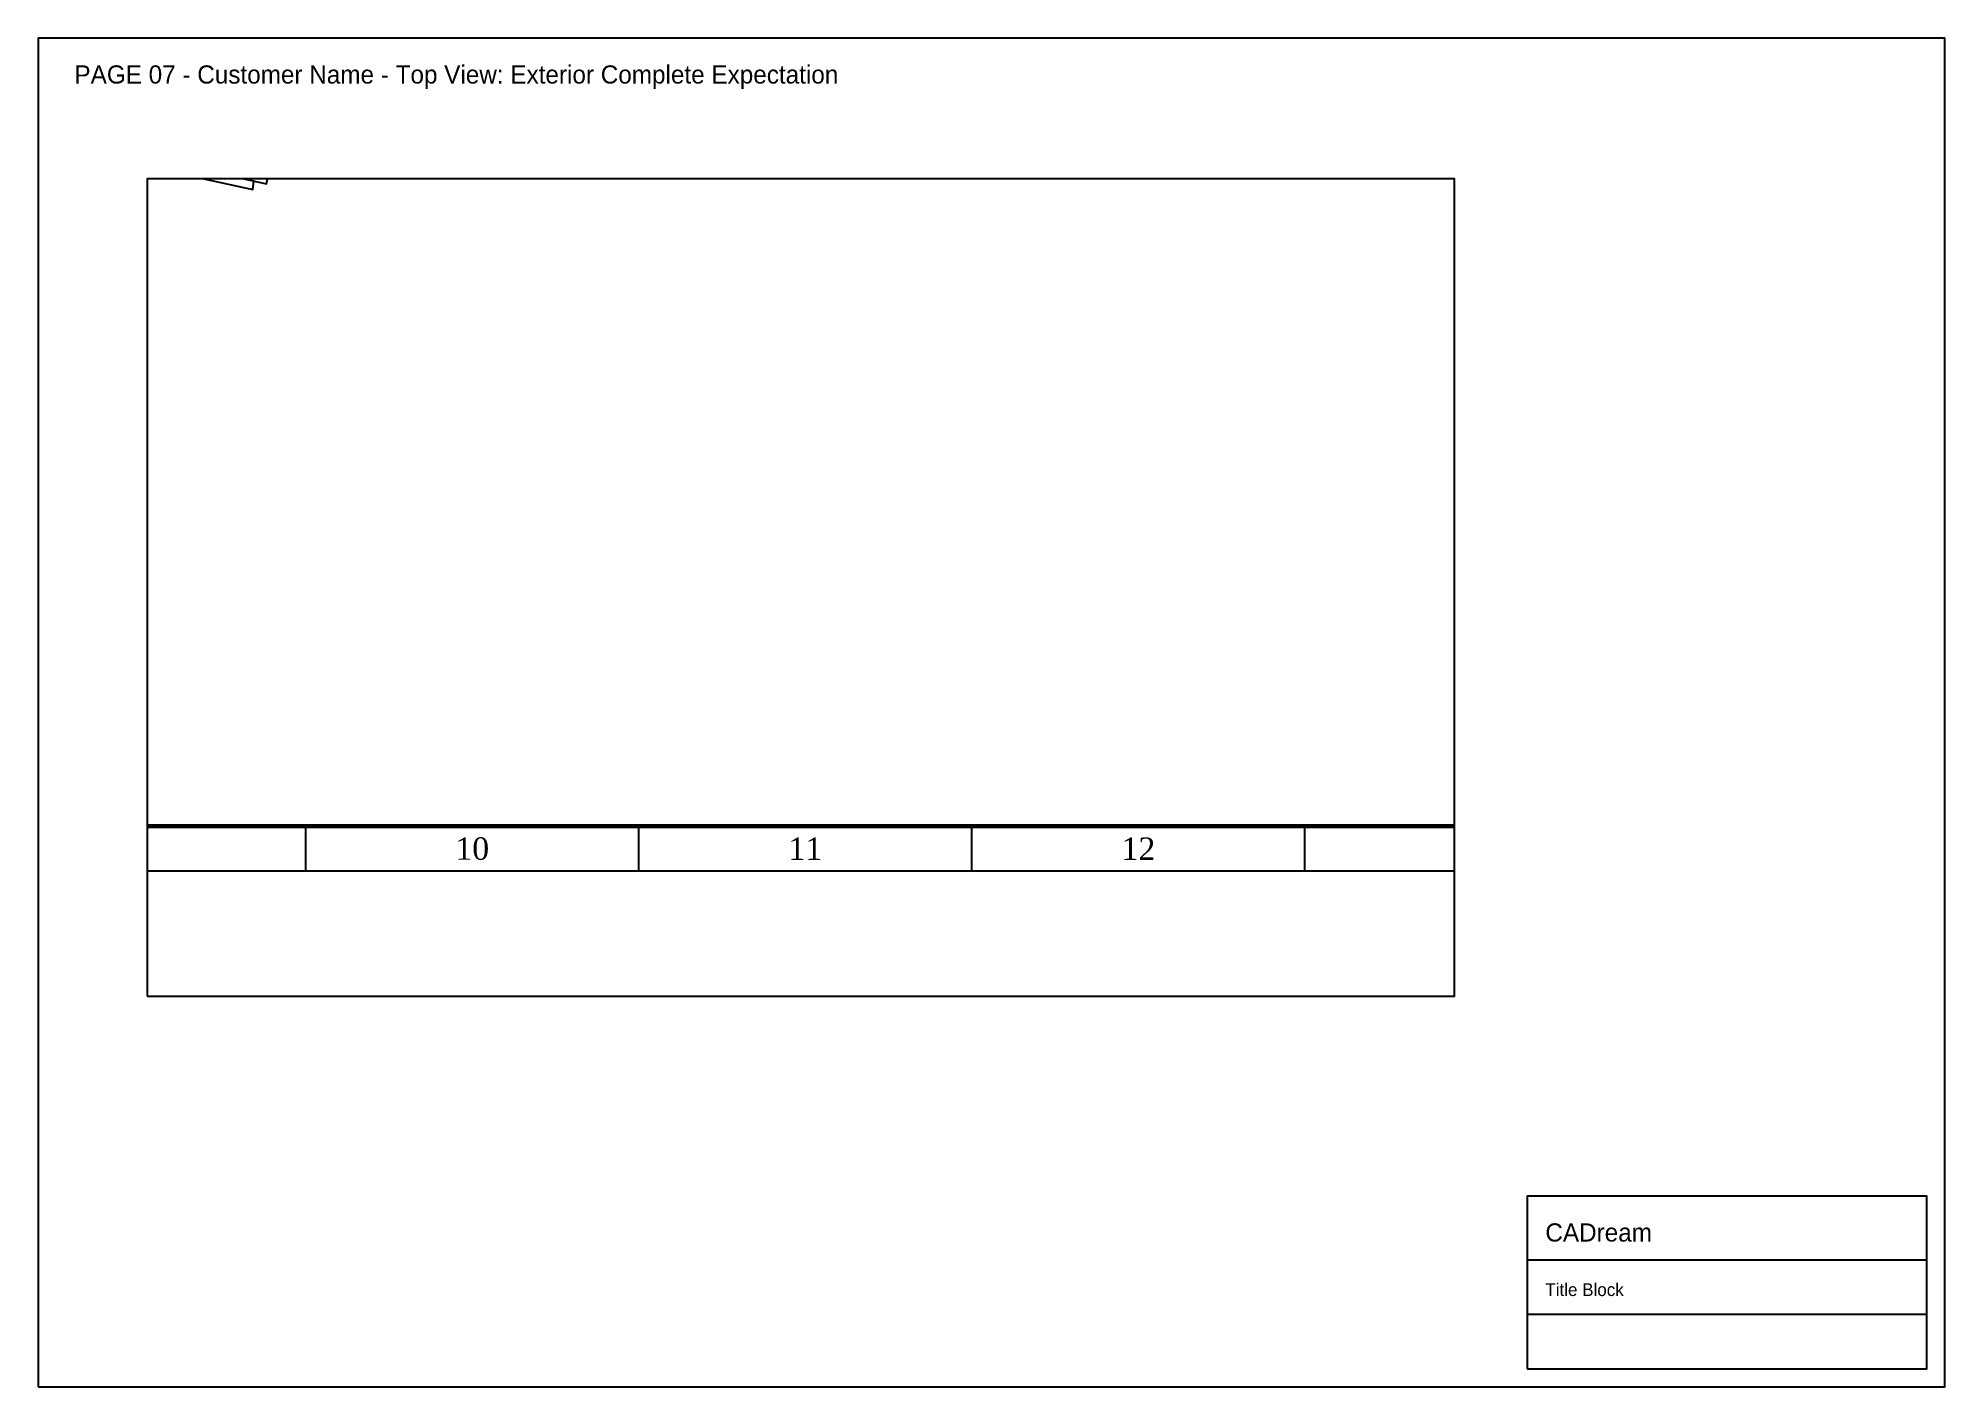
# Paper-space layout 'Layout1' of a CAD drawing. Header units: metres, sheet in millimetres. Extents: x 0 to 420, y 0 to 297.
# The model-space entities are those that its viewports show. They can reach past a viewport. Long polylines and large blocks are cut down to what shows.
import ezdxf
from ezdxf.enums import TextEntityAlignment as Align

# ---------------------------------------------------------------- set-up
doc = ezdxf.new("R2010")
doc.units = ezdxf.units.M
for name, color, linetype in [('Obstacle', 7, 'ByLayer'), ('Parapet Wall', 7, 'Continuous'), ('Ridge Line', 7, 'ByLayer'), ('SHEET_BORDER', 8, 'Continuous'), ('SHEET_TEXT', 5, 'Continuous'), ('SHEET_TITLEBLOCK', 7, 'Continuous'), ('SHEET_VIEWPORT_FRAME', 6, 'Continuous'), ('Unit Area Outer Contour', 7, 'ByLayer')]:
    doc.layers.add(name, color=color, linetype=linetype)
doc.styles.add('Times', font='times.ttf')

# ---------------------------------------------------------------- blocks, each defined once
blk = doc.blocks.new('CADREAM_TITLEBLOCK_V1')
at = {"layer": 'SHEET_TITLEBLOCK'}
for p, q in [((0, 24), (88, 24)), ((0, 12), (88, 12))]:
    blk.add_line(p, q, dxfattribs=at)
blk.add_lwpolyline([(0, 0), (88, 0), (88, 38), (0, 38)], close=True, dxfattribs=at)
for s, height, p in [('CADream', 4, (4, 28)), ('Title Block', 2.8, (4, 16))]:
    blk.add_text(s, height=height, dxfattribs=at).set_placement(p)
blk = doc.blocks.new('*U4')
at = {"layer": 'Parapet Wall', "color": 2}
blk.add_polyline3d([(-40223, -48240, 92910), (-41713, -54918, 92910), (-13821, -61138, 92910), (-12332, -54461, 92910)], close=True, dxfattribs=at)
at = {"layer": 'Unit Area Outer Contour', "color": 2}
blk.add_polyline3d([(-40223, -48240, 45680), (-41713, -54918, 45680), (-13821, -61138, 45680), (-12332, -54461, 45680)], close=True, dxfattribs=at)
at = {"flags": 1}
for tag in ['unit_id', 'unit_name', 'is_enable_parapet', 'parapet_height', 'ground_elevation']:
    blk.add_attdef(tag, (0, 0), '', height=2.5, dxfattribs=at)
blk = doc.blocks.new('*U5')
at = {"layer": 'Ridge Line', "color": 30}
for p, q in [((-40223, -48240, 45754), (-41713, -54918, 45754)), ((-19574, -52846, 45680), (-40223, -48240, 45754)), ((-21063, -59523, 45680), (-19574, -52846, 45680)), ((-19574, -52846, 46915), (-21063, -59523, 46915)), ((-12332, -54461, 46915), (-19574, -52846, 46915)), ((-13821, -61138, 46915), (-12332, -54461, 46915)), ((-41713, -54918, 45754), (-21063, -59523, 45680)), ((-21063, -59523, 46915), (-13821, -61138, 46915))]:
    blk.add_line(p, q, dxfattribs=at)
at = {"flags": 1}
for tag in ['unit_id', 'unit_name']:
    blk.add_attdef(tag, (0, 0), '', height=2.5, dxfattribs=at)
blk = doc.blocks.new('*U16')
at = {"layer": 'Obstacle', "color": 1}
blk.add_polyline3d([(-41058, -55347, 48501), (-14126, -61265, 48501), (-14100, -61076, 48501), (-41413, -54984, 48501)], close=True, dxfattribs=at)
at = {"flags": 1}
for tag in ['height', 'shape']:
    blk.add_attdef(tag, (0, 0), '', height=2.5, dxfattribs=at)
blk = doc.blocks.new('*U53')
at = {"color": 5}
blk.add_lwpolyline([(0, 0), (1189, 0), (1189, 841), (0, 841)], close=True, dxfattribs=at)

msp = doc.modelspace()

# ---------------------------------------------------------------- linework, layer by layer
at = {"color": 5}
for p, q in [((-12946, -76461), (-12946, -75461)), ((-5514, -76461), (-5514, -75461)), ((1917, -76461), (1917, -75461)), ((9348, -76461), (9348, -75461))]:
    msp.add_line(p, q, dxfattribs=at)
at = {"color": 5, "const_width": 100}
msp.add_lwpolyline([(-77327, -75461), (38073, -75461), (38073, 6639), (-77327, 6639)], close=True, dxfattribs=at)

# ---------------------------------------------------------------- block references
at = {"xscale": 100, "yscale": 100, "zscale": 100}
msp.add_blockref('*U53', (-79827, -76461), dxfattribs=at)
at = {"layer": 'Obstacle'}
msp.add_blockref('*U16', (0, 0), dxfattribs=at)
at = {"layer": 'Ridge Line'}
msp.add_blockref('*U5', (0, 0), dxfattribs=at)
at = {"layer": 'Unit Area Outer Contour'}
msp.add_blockref('*U4', (0, 0), dxfattribs=at)

# ---------------------------------------------------------------- texts
at = {"color": 4, "style": 'Times'}
for s, p in [('9', (-16661, -75961)), ('10', (-9230, -75961)), ('11', (-1799, -75961)), ('12', (5632, -75961)), ('13', (13064, -75961))]:
    msp.add_text(s, height=500, dxfattribs=at).set_placement(p, align=Align.MIDDLE)

psp = doc.layouts.get("Layout1")

# ---------------------------------------------------------------- linework, layer by layer
at = {"layer": 'SHEET_BORDER'}
psp.add_lwpolyline([(0, 0), (420, 0), (420, 297), (0, 297)], close=True, dxfattribs=at)
at = {"layer": 'SHEET_VIEWPORT_FRAME'}
psp.add_lwpolyline([(24, 86), (312, 86), (312, 266), (24, 266)], close=True, dxfattribs=at)

# ---------------------------------------------------------------- block references
at = {"layer": 'SHEET_TITLEBLOCK'}
psp.add_blockref('CADREAM_TITLEBLOCK_V1', (328, 4), dxfattribs=at)

# ---------------------------------------------------------------- texts
at = {"layer": 'SHEET_TEXT'}
psp.add_text('PAGE 07 - Customer Name - Top View: Exterior Complete Expectation', height=4, dxfattribs=at).set_placement((8, 287))

# ---------------------------------------------------------------- viewports
at = {"layer": 'SHEET_VIEWPORT_FRAME'}
psp.add_viewport(center=(168, 176), size=(288, 180), view_center_point=(-1899.37, -70141.12), view_height=18230.8715, dxfattribs=at)

doc.saveas('drawing.dxf')
